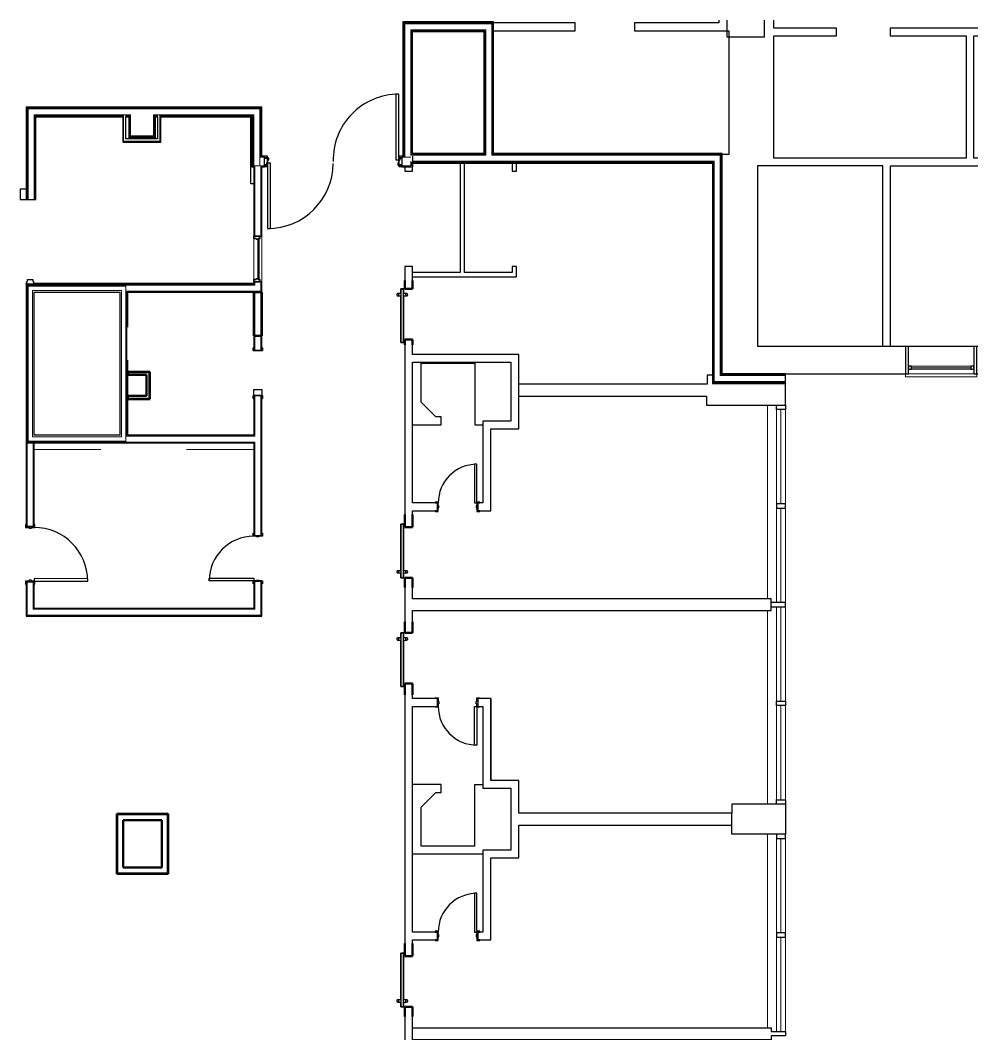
# Model space of a CAD drawing. Header units: inches. Extents: x -1132 to 7533, y -2240 to 4304.
# Drawn here: x 6890 to 7533, y -1109 to -429 of the extents above; entities that cross this region are included whole.
import ezdxf

# ---------------------------------------------------------------- set-up
doc = ezdxf.new("R2010")
doc.units = ezdxf.units.IN
doc.header["$LTSCALE"] = 96
doc.header["$MEASUREMENT"] = 0
for name, color, linetype, lineweight in [('A-DETL', 90, 'CONTINUOUS', 13), ('A-DOOR-FRAM', 31, 'CONTINUOUS', 35), ('A-WALL', 113, 'CONTINUOUS', 18), ('A-WALL-SILL', 250, 'CONTINUOUS', 13), ('I-WALL', 2, 'CONTINUOUS', 18)]:
    doc.layers.add(name, color=color, linetype=linetype, lineweight=lineweight)
for name, color, linetype in [('A-DOOR', 2, 'CONTINUOUS'), ('A-GLAZ', 2, 'CONTINUOUS'), ('A-WALL-FULL', 6, 'CONTINUOUS')]:
    doc.layers.add(name, color=color, linetype=linetype)

# ---------------------------------------------------------------- blocks, each defined once
blk = doc.blocks.new('Fixed_HM - 30_5_x36_-1665872-2ND FLR PLAN - EAST WING')
at = {"layer": 'A-GLAZ', "lineweight": 35}
for p, q in [((-15.25, 1.375), (-15.25, -2.625)), ((-13.75, 1.375), (-15.25, 1.375)), ((-13.75, 0.25), (-13.75, 1.375)), ((-13.25, 0.25), (-13.75, 0.25)), ((-13.25, 1.125), (-13.625, 1.125)), ((-13.625, 1.125), (-13.625, 0.75)), ((-13.625, 0.75), (-13.25, 0.75)), ((-13.625, 0.375), (-13.625, 0.625)), ((-13.625, 0.625), (13.75, 0.625)), ((-13.625, 0.375), (13.75, 0.375)), ((-13.25, 0.75), (-13.25, 1.125)), ((-13.25, -1.125), (-13.25, 0.25)), ((13.25, 0.75), (13.25, 1.125)), ((13.25, 1.125), (13.625, 1.125)), ((13.625, 0.75), (13.25, 0.75)), ((13.25, 0.25), (13.75, 0.25)), ((13.25, -1.125), (13.25, 0.25)), ((13.625, 1.125), (13.625, 0.75)), ((13.625, 0.375), (13.625, 0.625)), ((13.75, 0.25), (13.75, 1.375)), ((13.75, 1.375), (15.25, 1.375)), ((15.25, 1.375), (15.25, -2.625)), ((-15.25, -2.625), (-13.75, -2.625)), ((-13.75, -1.125), (-13.25, -1.125)), ((-13.75, -2.625), (-13.75, -1.125)), ((13.75, -1.125), (13.25, -1.125)), ((13.75, -2.625), (13.75, -1.125)), ((15.25, -2.625), (13.75, -2.625))]:
    blk.add_line(p, q, dxfattribs=at)
blk = doc.blocks.new('Interior_Dbl Corridor_Dbl Egress - 7_4_ x 7_ 2-3333926-2ND FLR PLAN - EAST WING')
at = {"layer": 'A-DOOR', "color": 8, "lineweight": 25}
for p, q in [((44, 44.96), (42.25, 44.96)), ((42.25, 0.97), (42.25, 44.96)), ((44, 0.97), (44, 44.96)), ((-43.38, 2.38), (-46, 2.38)), ((-46, 2.38), (-46, 1.87)), ((-46, 1.87), (-45.88, 1.87)), ((-45.88, 1.87), (-45.88, 2.25)), ((-45.88, 2.25), (-43.5, 2.25)), ((-43.5, 1.09), (-44.13, 1.09)), ((-44.13, 1.09), (-44.13, -0.84)), ((-44, -0.97), (-44, 0.97)), ((-44, 0.97), (-43.38, 0.97)), ((-43.5, 2.25), (-43.5, 1.09)), ((-43.38, 0.97), (-43.38, 2.38)), ((44, 0.97), (42.25, 0.97)), ((44.63, 0.97), (44, 0.97)), ((44, 0.97), (44, -0.97)), ((44.13, -1.09), (44.13, 0.84)), ((44.13, 0.84), (44.75, 0.84)), ((46, 2.38), (44.63, 2.38)), ((44.63, 2.38), (44.63, 0.97)), ((44.75, 0.84), (44.75, 2.25)), ((44.75, 2.25), (45.88, 2.25)), ((45.88, 2.25), (45.88, 1.87)), ((45.88, 1.87), (46, 1.87)), ((46, 1.87), (46, 2.38)), ((-46, -1.88), (-46, -2.38)), ((-45.88, -1.88), (-46, -1.88)), ((-46, -2.38), (-44.63, -2.38)), ((-45.88, -2.25), (-45.88, -1.88)), ((-44.75, -2.25), (-45.88, -2.25)), ((-44.13, -0.84), (-44.75, -0.84)), ((-44.75, -0.84), (-44.75, -2.25)), ((-44.63, -2.38), (-44.63, -0.97)), ((-44.63, -0.97), (-44, -0.97)), ((-44, -0.97), (-42.25, -0.97)), ((-44, -0.97), (-44, -45.19)), ((-42.25, -0.97), (-42.25, -45.19)), ((44, -0.97), (43.38, -0.97)), ((43.38, -0.97), (43.38, -2.38)), ((43.38, -2.38), (46, -2.38)), ((43.5, -2.25), (43.5, -1.09)), ((43.5, -1.09), (44.13, -1.09)), ((45.88, -2.25), (43.5, -2.25)), ((46, -1.88), (45.88, -1.88)), ((45.88, -1.88), (45.88, -2.25)), ((46, -2.38), (46, -1.88)), ((-44, -45.19), (-42.25, -45.19))]:
    blk.add_line(p, q, dxfattribs=at)
for centre, radius, start, end in [((44, 0.97), 43.99, 90, 179.47085), ((-44, -1.18), 44, 270, 1.542)]:
    blk.add_arc(centre, radius, start, end, dxfattribs=at)
blk = doc.blocks.new('Interior-Sgl - 2_-2_ x 8_-0_ - Flush-2578068-2ND FLR PLAN - EAST WING')
at = {"layer": 'A-DOOR', "color": 8, "lineweight": 25}
for p, q in [((22.25, 28.63), (22.25, 2.63)), ((24, 28.63), (22.25, 28.63)), ((24, 3.13), (24, 28.63)), ((-2, 3.13), (-4, 3.13)), ((-4, 3.13), (-4, 2.63)), ((-4, 2.63), (-2.5, 2.63)), ((-2.5, 2.63), (-2.5, -2.63)), ((-2, 0.88), (-2, 3.13)), ((-1.5, 0.88), (-2, 0.88)), ((-1.5, -0.62), (-1.5, 0.88)), ((22.25, 2.63), (24, 2.63)), ((24, 0.88), (23.5, 0.88)), ((23.5, 0.88), (23.5, -0.62)), ((26, 3.13), (24, 3.13)), ((24, 3.13), (24, 0.88)), ((24.5, -2.63), (24.5, 2.63)), ((24.5, 2.63), (26, 2.63)), ((26, 2.63), (26, 3.13)), ((-2.5, -2.63), (-4, -2.63)), ((-4, -2.63), (-4, -3.13)), ((-4, -3.13), (-2, -3.13)), ((-2, -3.13), (-2, -0.62)), ((-2, -0.62), (-1.5, -0.62)), ((23.5, -0.62), (24, -0.62)), ((24, -0.62), (24, -3.13)), ((24, -3.13), (26, -3.13)), ((26, -2.63), (24.5, -2.63)), ((26, -3.13), (26, -2.63))]:
    blk.add_line(p, q, dxfattribs=at)
at = {"layer": 'A-DOOR', "color": 55}
blk.add_arc((24, 2.63), 26, 90, 180, dxfattribs=at)
blk = doc.blocks.new('Interior-Sgl - 2_-2_ x 8_-0_ - Flush-2578071-2ND FLR PLAN - EAST WING')
at = {"layer": 'A-DOOR', "color": 8, "lineweight": 25}
for p, q in [((-4, 3.13), (-2, 3.13)), ((-4, 2.63), (-4, 3.13)), ((-2.5, 2.63), (-4, 2.63)), ((-2.5, -2.63), (-2.5, 2.63)), ((-2, 3.13), (-2, 0.62)), ((-2, 0.62), (-1.5, 0.62)), ((-1.5, 0.62), (-1.5, -0.88)), ((23.5, 0.62), (24, 0.62)), ((23.5, -0.88), (23.5, 0.62)), ((24, 3.13), (26, 3.13)), ((24, 0.62), (24, 3.13)), ((26, 2.63), (24.5, 2.63)), ((24.5, 2.63), (24.5, -2.63)), ((26, 3.13), (26, 2.63)), ((-4, -2.63), (-2.5, -2.63)), ((-4, -3.13), (-4, -2.63)), ((-2, -3.13), (-4, -3.13)), ((-2, -0.88), (-2, -3.13)), ((-1.5, -0.88), (-2, -0.88)), ((22.25, -2.63), (24, -2.63)), ((22.25, -28.63), (22.25, -2.63)), ((24, -0.88), (23.5, -0.88)), ((24, -3.13), (24, -0.88)), ((26, -3.13), (24, -3.13)), ((24, -3.13), (24, -28.63)), ((24.5, -2.63), (26, -2.63)), ((26, -2.63), (26, -3.13)), ((24, -28.63), (22.25, -28.63))]:
    blk.add_line(p, q, dxfattribs=at)
at = {"layer": 'A-DOOR', "color": 55}
blk.add_arc((24, -2.63), 26, 180, 270, dxfattribs=at)
blk = doc.blocks.new('Interior-Barn - Flush-3201910-2ND FLR PLAN - EAST WING')
at = {"layer": 'A-DOOR', "lineweight": 35}
for p, q in [((12.25, -3.41), (-19, -3.41)), ((-19, -3.41), (-19, -5.16)), ((-19, -5.16), (12.25, -5.16)), ((17, -3.41), (13.75, -3.41)), ((13.75, -5.16), (17, -5.16)), ((17, -5.16), (17, -3.41))]:
    blk.add_line(p, q, dxfattribs=at)
at = {"layer": 'A-DOOR'}
for p, q in [((12.25, -1.34), (12.25, -3.41)), ((13.75, -3.41), (12.25, -3.41)), ((12.25, -5.16), (12.25, -7.22)), ((12.25, -5.16), (13.75, -5.16)), ((13.75, -3.41), (13.75, -1.34)), ((13.75, -7.22), (13.75, -5.16))]:
    blk.add_line(p, q, dxfattribs=at)
at = {"layer": 'A-DOOR', "flags": 128}
for points in [[(13.75, -1.34), (13.75, -1.31), (13.75, -1.28), (13.74, -1.25), (13.74, -1.22), (13.74, -1.19), (13.73, -1.17), (13.72, -1.14), (13.71, -1.11), (13.7, -1.08), (13.69, -1.05), (13.68, -1.02), (13.67, -1), (13.65, -0.97), (13.64, -0.95), (13.62, -0.92), (13.6, -0.9), (13.58, -0.87), (13.56, -0.85), (13.54, -0.83), (13.52, -0.81), (13.5, -0.79), (13.48, -0.77), (13.45, -0.75), (13.43, -0.73), (13.41, -0.71), (13.38, -0.7), (13.35, -0.68), (13.33, -0.67), (13.3, -0.66), (13.27, -0.64), (13.24, -0.63), (13.22, -0.63), (13.19, -0.62), (13.16, -0.61), (13.13, -0.6), (13.1, -0.6), (13.07, -0.6), (13.04, -0.59), (13.01, -0.59), (12.98, -0.59), (12.95, -0.6), (12.92, -0.6), (12.89, -0.6), (12.86, -0.61), (12.83, -0.61), (12.8, -0.62), (12.77, -0.63), (12.74, -0.64), (12.72, -0.65), (12.69, -0.66), (12.66, -0.67), (12.63, -0.69), (12.61, -0.7), (12.58, -0.72), (12.56, -0.74), (12.53, -0.76), (12.51, -0.77), (12.49, -0.79), (12.47, -0.82), (12.45, -0.84), (12.43, -0.86), (12.41, -0.88), (12.39, -0.91), (12.37, -0.93), (12.36, -0.96), (12.34, -0.98), (12.33, -1.01), (12.32, -1.04), (12.3, -1.06), (12.29, -1.09), (12.28, -1.12), (12.28, -1.15), (12.27, -1.18), (12.26, -1.21), (12.26, -1.24), (12.25, -1.27), (12.25, -1.3), (12.25, -1.33), (12.25, -1.34)], [(12.25, -1.34), (12.25, -1.37), (12.25, -1.4), (12.26, -1.43), (12.26, -1.46), (12.26, -1.49), (12.27, -1.52), (12.28, -1.55), (12.29, -1.58), (12.3, -1.61), (12.31, -1.64), (12.32, -1.66), (12.33, -1.69), (12.35, -1.72), (12.36, -1.74), (12.38, -1.77), (12.4, -1.79), (12.42, -1.82), (12.44, -1.84), (12.46, -1.86), (12.48, -1.88), (12.5, -1.9), (12.52, -1.92), (12.55, -1.94), (12.57, -1.96), (12.59, -1.97), (12.62, -1.99), (12.65, -2.01), (12.67, -2.02), (12.7, -2.03), (12.73, -2.04), (12.76, -2.05), (12.78, -2.06), (12.81, -2.07), (12.84, -2.08), (12.87, -2.08), (12.9, -2.09), (12.93, -2.09), (12.96, -2.09), (12.99, -2.09), (13.02, -2.09), (13.05, -2.09), (13.08, -2.09), (13.11, -2.09), (13.14, -2.08), (13.17, -2.07), (13.2, -2.07), (13.23, -2.06), (13.26, -2.05), (13.28, -2.04), (13.31, -2.03), (13.34, -2.01), (13.37, -2), (13.39, -1.98), (13.42, -1.97), (13.44, -1.95), (13.47, -1.93), (13.49, -1.91), (13.51, -1.89), (13.53, -1.87), (13.55, -1.85), (13.57, -1.83), (13.59, -1.8), (13.61, -1.78), (13.63, -1.76), (13.64, -1.73), (13.66, -1.7), (13.67, -1.68), (13.68, -1.65), (13.7, -1.62), (13.71, -1.59), (13.72, -1.57), (13.72, -1.54), (13.73, -1.51), (13.74, -1.48), (13.74, -1.45), (13.75, -1.42), (13.75, -1.39), (13.75, -1.36), (13.75, -1.34)], [(13.75, -7.22), (13.75, -7.19), (13.75, -7.16), (13.74, -7.13), (13.74, -7.1), (13.74, -7.07), (13.73, -7.04), (13.72, -7.01), (13.71, -6.98), (13.7, -6.95), (13.69, -6.93), (13.68, -6.9), (13.67, -6.87), (13.65, -6.85), (13.64, -6.82), (13.62, -6.8), (13.6, -6.77), (13.58, -6.75), (13.56, -6.72), (13.54, -6.7), (13.52, -6.68), (13.5, -6.66), (13.48, -6.64), (13.45, -6.62), (13.43, -6.6), (13.41, -6.59), (13.38, -6.57), (13.35, -6.56), (13.33, -6.54), (13.3, -6.53), (13.27, -6.52), (13.24, -6.51), (13.22, -6.5), (13.19, -6.49), (13.16, -6.49), (13.13, -6.48), (13.1, -6.48), (13.07, -6.47), (13.04, -6.47), (13.01, -6.47), (12.98, -6.47), (12.95, -6.47), (12.92, -6.47), (12.89, -6.48), (12.86, -6.48), (12.83, -6.49), (12.8, -6.5), (12.77, -6.5), (12.74, -6.51), (12.72, -6.52), (12.69, -6.54), (12.66, -6.55), (12.63, -6.56), (12.61, -6.58), (12.58, -6.6), (12.56, -6.61), (12.53, -6.63), (12.51, -6.65), (12.49, -6.67), (12.47, -6.69), (12.45, -6.71), (12.43, -6.73), (12.41, -6.76), (12.39, -6.78), (12.37, -6.81), (12.36, -6.83), (12.34, -6.86), (12.33, -6.88), (12.32, -6.91), (12.3, -6.94), (12.29, -6.97), (12.28, -7), (12.28, -7.02), (12.27, -7.05), (12.26, -7.08), (12.26, -7.11), (12.25, -7.14), (12.25, -7.17), (12.25, -7.2), (12.25, -7.22)], [(12.25, -7.22), (12.25, -7.25), (12.25, -7.28), (12.26, -7.31), (12.26, -7.34), (12.26, -7.37), (12.27, -7.4), (12.28, -7.43), (12.29, -7.45), (12.3, -7.48), (12.31, -7.51), (12.32, -7.54), (12.33, -7.57), (12.35, -7.59), (12.36, -7.62), (12.38, -7.64), (12.4, -7.67), (12.42, -7.69), (12.44, -7.71), (12.46, -7.74), (12.48, -7.76), (12.5, -7.78), (12.52, -7.8), (12.55, -7.82), (12.57, -7.83), (12.59, -7.85), (12.62, -7.87), (12.65, -7.88), (12.67, -7.89), (12.7, -7.91), (12.73, -7.92), (12.76, -7.93), (12.78, -7.94), (12.81, -7.95), (12.84, -7.95), (12.87, -7.96), (12.9, -7.96), (12.93, -7.97), (12.96, -7.97), (12.99, -7.97), (13.02, -7.97), (13.05, -7.97), (13.08, -7.96), (13.11, -7.96), (13.14, -7.96), (13.17, -7.95), (13.2, -7.94), (13.23, -7.93), (13.26, -7.92), (13.28, -7.91), (13.31, -7.9), (13.34, -7.89), (13.37, -7.87), (13.39, -7.86), (13.42, -7.84), (13.44, -7.83), (13.47, -7.81), (13.49, -7.79), (13.51, -7.77), (13.53, -7.75), (13.55, -7.73), (13.57, -7.7), (13.59, -7.68), (13.61, -7.66), (13.63, -7.63), (13.64, -7.61), (13.66, -7.58), (13.67, -7.55), (13.68, -7.53), (13.7, -7.5), (13.71, -7.47), (13.72, -7.44), (13.72, -7.41), (13.73, -7.38), (13.74, -7.35), (13.74, -7.32), (13.75, -7.29), (13.75, -7.26), (13.75, -7.23), (13.75, -7.22)]]:
    blk.add_lwpolyline(points, dxfattribs=at)
at = {"layer": 'A-DOOR'}
for points, knots in [([(12.25, -1.34), (12.25, -1.38), (12.26, -1.46), (12.28, -1.55), (12.3, -1.62), (12.33, -1.68), (12.35, -1.72), (12.37, -1.75), (12.39, -1.78), (12.41, -1.8), (12.43, -1.84), (12.47, -1.88), (12.51, -1.91), (12.55, -1.94), (12.57, -1.96), (12.6, -1.98), (12.64, -2), (12.7, -2.03), (12.77, -2.06), (12.84, -2.08), (12.91, -2.09), (12.95, -2.09), (12.96, -2.09)], [0, 0, 0, 0, 0.0555556, 0.1111111, 0.1388889, 0.1666667, 0.1944444, 0.2083333, 0.2222222, 0.2361111, 0.25, 0.2777778, 0.3055556, 0.3194444, 0.3333333, 0.3472222, 0.3611111, 0.3888889, 0.4166667, 0.4444444, 0.4722222, 0.4857264, 0.4857264, 0.4857264, 0.4857264]), ([(13.75, -7.22), (13.75, -7.18), (13.74, -7.11), (13.72, -7.01), (13.7, -6.94), (13.67, -6.89), (13.65, -6.84), (13.63, -6.81), (13.61, -6.78), (13.59, -6.76), (13.57, -6.73), (13.53, -6.69), (13.49, -6.65), (13.45, -6.62), (13.43, -6.6), (13.4, -6.58), (13.36, -6.56), (13.3, -6.53), (13.23, -6.5), (13.16, -6.48), (13.08, -6.47), (13, -6.47), (12.92, -6.47), (12.84, -6.48), (12.77, -6.5), (12.7, -6.53), (12.64, -6.56), (12.6, -6.58), (12.57, -6.6), (12.55, -6.62), (12.51, -6.65), (12.47, -6.69), (12.43, -6.73), (12.41, -6.76), (12.39, -6.78), (12.37, -6.81), (12.35, -6.84), (12.33, -6.89), (12.3, -6.94), (12.28, -7.01), (12.26, -7.11), (12.25, -7.18), (12.25, -7.22)], [0, 0, 0, 0, 0.055556, 0.111111, 0.138889, 0.166667, 0.194444, 0.208333, 0.222222, 0.236111, 0.25, 0.277778, 0.305556, 0.319444, 0.333333, 0.347222, 0.361111, 0.388889, 0.416667, 0.444444, 0.472222, 0.5, 0.527778, 0.555556, 0.583333, 0.611111, 0.638889, 0.652778, 0.666667, 0.680556, 0.694444, 0.722222, 0.75, 0.763889, 0.777778, 0.791667, 0.805556, 0.833333, 0.861111, 0.888889, 0.944444, 1, 1, 1, 1]), ([(13.04, -2.09), (13.05, -2.09), (13.09, -2.09), (13.16, -2.08), (13.23, -2.06), (13.3, -2.03), (13.36, -2), (13.4, -1.98), (13.43, -1.96), (13.45, -1.94), (13.49, -1.91), (13.53, -1.88), (13.57, -1.84), (13.59, -1.8), (13.61, -1.78), (13.63, -1.75), (13.65, -1.72), (13.67, -1.68), (13.7, -1.62), (13.72, -1.55), (13.74, -1.46), (13.75, -1.38), (13.75, -1.34)], [0.5127415, 0.5127415, 0.5127415, 0.5127415, 0.5277778, 0.5555556, 0.5833333, 0.6111111, 0.6388889, 0.6527778, 0.6666667, 0.6805556, 0.6944444, 0.7222222, 0.75, 0.7638889, 0.7777778, 0.7916667, 0.8055556, 0.8333333, 0.8611111, 0.8888889, 0.9444444, 1, 1, 1, 1])]:
    blk.add_open_spline(points, degree=3, knots=knots, dxfattribs=at)
blk = doc.blocks.new('Interior-Barn - Flush-3201829-2ND FLR PLAN - EAST WING')
at = {"layer": 'A-DOOR'}
for p, q in [((12.25, 7.22), (12.25, 5.16)), ((13.75, 5.16), (13.75, 7.22)), ((13.75, 5.16), (12.25, 5.16)), ((12.25, 3.41), (12.25, 1.34)), ((12.25, 3.41), (13.75, 3.41)), ((13.75, 1.34), (13.75, 3.41))]:
    blk.add_line(p, q, dxfattribs=at)
at = {"layer": 'A-DOOR', "lineweight": 35}
for p, q in [((-19, 5.16), (12.25, 5.16)), ((-19, 3.41), (-19, 5.16)), ((12.25, 3.41), (-19, 3.41)), ((13.75, 5.16), (17, 5.16)), ((17, 3.41), (13.75, 3.41)), ((17, 5.16), (17, 3.41))]:
    blk.add_line(p, q, dxfattribs=at)
at = {"layer": 'A-DOOR', "flags": 128}
for points in [[(13.75, 7.22), (13.75, 7.25), (13.75, 7.28), (13.74, 7.31), (13.74, 7.34), (13.74, 7.37), (13.73, 7.4), (13.72, 7.43), (13.71, 7.45), (13.7, 7.48), (13.69, 7.51), (13.68, 7.54), (13.67, 7.57), (13.65, 7.59), (13.64, 7.62), (13.62, 7.64), (13.6, 7.67), (13.58, 7.69), (13.56, 7.71), (13.54, 7.74), (13.52, 7.76), (13.5, 7.78), (13.48, 7.8), (13.45, 7.82), (13.43, 7.83), (13.41, 7.85), (13.38, 7.87), (13.35, 7.88), (13.33, 7.89), (13.3, 7.91), (13.27, 7.92), (13.24, 7.93), (13.22, 7.94), (13.19, 7.95), (13.16, 7.95), (13.13, 7.96), (13.1, 7.96), (13.07, 7.97), (13.04, 7.97), (13.01, 7.97), (12.98, 7.97), (12.95, 7.97), (12.92, 7.96), (12.89, 7.96), (12.86, 7.96), (12.83, 7.95), (12.8, 7.94), (12.77, 7.93), (12.74, 7.92), (12.72, 7.91), (12.69, 7.9), (12.66, 7.89), (12.63, 7.87), (12.61, 7.86), (12.58, 7.84), (12.56, 7.83), (12.53, 7.81), (12.51, 7.79), (12.49, 7.77), (12.47, 7.75), (12.45, 7.73), (12.43, 7.7), (12.41, 7.68), (12.39, 7.66), (12.37, 7.63), (12.36, 7.61), (12.34, 7.58), (12.33, 7.55), (12.32, 7.53), (12.3, 7.5), (12.29, 7.47), (12.28, 7.44), (12.28, 7.41), (12.27, 7.38), (12.26, 7.35), (12.26, 7.32), (12.25, 7.29), (12.25, 7.26), (12.25, 7.23), (12.25, 7.22)], [(12.25, 7.22), (12.25, 7.19), (12.25, 7.16), (12.26, 7.13), (12.26, 7.1), (12.26, 7.07), (12.27, 7.04), (12.28, 7.01), (12.29, 6.98), (12.3, 6.95), (12.31, 6.93), (12.32, 6.9), (12.33, 6.87), (12.35, 6.85), (12.36, 6.82), (12.38, 6.8), (12.4, 6.77), (12.42, 6.75), (12.44, 6.72), (12.46, 6.7), (12.48, 6.68), (12.5, 6.66), (12.52, 6.64), (12.55, 6.62), (12.57, 6.6), (12.59, 6.59), (12.62, 6.57), (12.65, 6.56), (12.67, 6.54), (12.7, 6.53), (12.73, 6.52), (12.76, 6.51), (12.78, 6.5), (12.81, 6.49), (12.84, 6.49), (12.87, 6.48), (12.9, 6.48), (12.93, 6.47), (12.96, 6.47), (12.99, 6.47), (13.02, 6.47), (13.05, 6.47), (13.08, 6.47), (13.11, 6.48), (13.14, 6.48), (13.17, 6.49), (13.2, 6.5), (13.23, 6.5), (13.26, 6.51), (13.28, 6.52), (13.31, 6.54), (13.34, 6.55), (13.37, 6.56), (13.39, 6.58), (13.42, 6.6), (13.44, 6.61), (13.47, 6.63), (13.49, 6.65), (13.51, 6.67), (13.53, 6.69), (13.55, 6.71), (13.57, 6.73), (13.59, 6.76), (13.61, 6.78), (13.63, 6.81), (13.64, 6.83), (13.66, 6.86), (13.67, 6.88), (13.68, 6.91), (13.7, 6.94), (13.71, 6.97), (13.72, 7), (13.72, 7.02), (13.73, 7.05), (13.74, 7.08), (13.74, 7.11), (13.75, 7.14), (13.75, 7.17), (13.75, 7.2), (13.75, 7.22)], [(13.75, 1.34), (13.75, 1.37), (13.75, 1.4), (13.74, 1.43), (13.74, 1.46), (13.74, 1.49), (13.73, 1.52), (13.72, 1.55), (13.71, 1.58), (13.7, 1.61), (13.69, 1.64), (13.68, 1.66), (13.67, 1.69), (13.65, 1.72), (13.64, 1.74), (13.62, 1.77), (13.6, 1.79), (13.58, 1.82), (13.56, 1.84), (13.54, 1.86), (13.52, 1.88), (13.5, 1.9), (13.48, 1.92), (13.45, 1.94), (13.43, 1.96), (13.41, 1.97), (13.38, 1.99), (13.35, 2.01), (13.33, 2.02), (13.3, 2.03), (13.27, 2.04), (13.24, 2.05), (13.22, 2.06), (13.19, 2.07), (13.16, 2.08), (13.13, 2.08), (13.1, 2.09), (13.07, 2.09), (13.04, 2.09), (13.01, 2.09), (12.98, 2.09), (12.95, 2.09), (12.92, 2.09), (12.89, 2.09), (12.86, 2.08), (12.83, 2.07), (12.8, 2.07), (12.77, 2.06), (12.74, 2.05), (12.72, 2.04), (12.69, 2.03), (12.66, 2.01), (12.63, 2), (12.61, 1.98), (12.58, 1.97), (12.56, 1.95), (12.53, 1.93), (12.51, 1.91), (12.49, 1.89), (12.47, 1.87), (12.45, 1.85), (12.43, 1.83), (12.41, 1.8), (12.39, 1.78), (12.37, 1.76), (12.36, 1.73), (12.34, 1.7), (12.33, 1.68), (12.32, 1.65), (12.3, 1.62), (12.29, 1.59), (12.28, 1.57), (12.28, 1.54), (12.27, 1.51), (12.26, 1.48), (12.26, 1.45), (12.25, 1.42), (12.25, 1.39), (12.25, 1.36), (12.25, 1.34)], [(12.25, 1.34), (12.25, 1.31), (12.25, 1.28), (12.26, 1.25), (12.26, 1.22), (12.26, 1.19), (12.27, 1.17), (12.28, 1.14), (12.29, 1.11), (12.3, 1.08), (12.31, 1.05), (12.32, 1.02), (12.33, 1), (12.35, 0.97), (12.36, 0.95), (12.38, 0.92), (12.4, 0.9), (12.42, 0.87), (12.44, 0.85), (12.46, 0.83), (12.48, 0.81), (12.5, 0.79), (12.52, 0.77), (12.55, 0.75), (12.57, 0.73), (12.59, 0.71), (12.62, 0.7), (12.65, 0.68), (12.67, 0.67), (12.7, 0.66), (12.73, 0.64), (12.76, 0.63), (12.78, 0.63), (12.81, 0.62), (12.84, 0.61), (12.87, 0.6), (12.9, 0.6), (12.93, 0.6), (12.96, 0.59), (12.99, 0.59), (13.02, 0.59), (13.05, 0.6), (13.08, 0.6), (13.11, 0.6), (13.14, 0.61), (13.17, 0.61), (13.2, 0.62), (13.23, 0.63), (13.26, 0.64), (13.28, 0.65), (13.31, 0.66), (13.34, 0.67), (13.37, 0.69), (13.39, 0.7), (13.42, 0.72), (13.44, 0.74), (13.47, 0.76), (13.49, 0.77), (13.51, 0.79), (13.53, 0.82), (13.55, 0.84), (13.57, 0.86), (13.59, 0.88), (13.61, 0.91), (13.63, 0.93), (13.64, 0.96), (13.66, 0.98), (13.67, 1.01), (13.68, 1.04), (13.7, 1.06), (13.71, 1.09), (13.72, 1.12), (13.72, 1.15), (13.73, 1.18), (13.74, 1.21), (13.74, 1.24), (13.75, 1.27), (13.75, 1.3), (13.75, 1.33), (13.75, 1.34)]]:
    blk.add_lwpolyline(points, dxfattribs=at)
at = {"layer": 'A-DOOR'}
for points, knots in [([(12.25, 7.22), (12.25, 7.18), (12.26, 7.11), (12.28, 7.01), (12.3, 6.94), (12.33, 6.89), (12.35, 6.84), (12.37, 6.81), (12.39, 6.78), (12.41, 6.76), (12.43, 6.73), (12.47, 6.69), (12.51, 6.65), (12.55, 6.62), (12.57, 6.6), (12.6, 6.58), (12.64, 6.56), (12.7, 6.53), (12.77, 6.5), (12.84, 6.48), (12.92, 6.47), (13, 6.47), (13.08, 6.47), (13.16, 6.48), (13.23, 6.5), (13.3, 6.53), (13.36, 6.56), (13.4, 6.58), (13.43, 6.6), (13.45, 6.62), (13.49, 6.65), (13.53, 6.69), (13.57, 6.73), (13.59, 6.76), (13.61, 6.78), (13.63, 6.81), (13.65, 6.84), (13.67, 6.89), (13.7, 6.94), (13.72, 7.01), (13.74, 7.11), (13.75, 7.18), (13.75, 7.22)], [0, 0, 0, 0, 0.055556, 0.111111, 0.138889, 0.166667, 0.194444, 0.208333, 0.222222, 0.236111, 0.25, 0.277778, 0.305556, 0.319444, 0.333333, 0.347222, 0.361111, 0.388889, 0.416667, 0.444444, 0.472222, 0.5, 0.527778, 0.555556, 0.583333, 0.611111, 0.638889, 0.652778, 0.666667, 0.680556, 0.694444, 0.722222, 0.75, 0.763889, 0.777778, 0.791667, 0.805556, 0.833333, 0.861111, 0.888889, 0.944444, 1, 1, 1, 1]), ([(12.96, 2.09), (12.95, 2.09), (12.91, 2.09), (12.84, 2.08), (12.77, 2.06), (12.7, 2.03), (12.64, 2), (12.6, 1.98), (12.57, 1.96), (12.55, 1.94), (12.51, 1.91), (12.47, 1.88), (12.43, 1.84), (12.41, 1.8), (12.39, 1.78), (12.37, 1.75), (12.35, 1.72), (12.33, 1.67), (12.3, 1.62), (12.28, 1.55), (12.26, 1.46), (12.25, 1.38), (12.25, 1.34)], [0.5142736, 0.5142736, 0.5142736, 0.5142736, 0.5277778, 0.5555556, 0.5833333, 0.6111111, 0.6388889, 0.6527778, 0.6666667, 0.6805556, 0.6944444, 0.7222222, 0.75, 0.7638889, 0.7777778, 0.7916667, 0.8055556, 0.8333333, 0.8611111, 0.8888889, 0.9444444, 1, 1, 1, 1]), ([(13.75, 1.34), (13.75, 1.38), (13.74, 1.46), (13.72, 1.55), (13.7, 1.62), (13.67, 1.67), (13.65, 1.72), (13.63, 1.75), (13.61, 1.78), (13.59, 1.8), (13.57, 1.84), (13.53, 1.88), (13.49, 1.91), (13.45, 1.94), (13.43, 1.96), (13.4, 1.98), (13.36, 2), (13.3, 2.03), (13.23, 2.06), (13.16, 2.08), (13.09, 2.09), (13.05, 2.09), (13.04, 2.09)], [0, 0, 0, 0, 0.0555556, 0.1111111, 0.1388889, 0.1666667, 0.1944444, 0.2083333, 0.2222222, 0.2361111, 0.25, 0.2777778, 0.3055556, 0.3194444, 0.3333333, 0.3472222, 0.3611111, 0.3888889, 0.4166667, 0.4444444, 0.4722222, 0.4872585, 0.4872585, 0.4872585, 0.4872585])]:
    blk.add_open_spline(points, degree=3, knots=knots, dxfattribs=at)
blk = doc.blocks.new('Interior-Sgl - 2_-6_ x 8_-0_ - Flush-3244960-2ND FLR PLAN - EAST WING')
at = {"layer": 'A-DOOR', "color": 8, "lineweight": 25}
for p, q in [((-8, 3.13), (-6, 3.13)), ((-8, 2.63), (-8, 3.13)), ((-6.5, 2.63), (-8, 2.63)), ((-6.5, -2.63), (-6.5, 2.63)), ((-6, 3.13), (-6, 0.62)), ((-6, 0.62), (-5.5, 0.62)), ((-5.5, 0.62), (-5.5, -0.88)), ((23.5, 0.62), (24, 0.62)), ((23.5, -0.88), (23.5, 0.62)), ((24, 3.13), (26, 3.13)), ((24, 0.62), (24, 3.13)), ((26, 2.63), (24.5, 2.63)), ((24.5, 2.63), (24.5, -2.63)), ((26, 3.13), (26, 2.63)), ((-8, -2.63), (-6.5, -2.63)), ((-8, -3.13), (-8, -2.63)), ((-6, -3.13), (-8, -3.13)), ((-6, -0.88), (-6, -3.13)), ((-5.5, -0.88), (-6, -0.88)), ((22.25, -2.63), (24, -2.63)), ((22.25, -32.63), (22.25, -2.63)), ((24, -0.88), (23.5, -0.88)), ((24, -3.13), (24, -0.88)), ((26, -3.13), (24, -3.13)), ((24, -3.13), (24, -32.63)), ((24.5, -2.63), (26, -2.63)), ((26, -2.63), (26, -3.13)), ((24, -32.63), (22.25, -32.63))]:
    blk.add_line(p, q, dxfattribs=at)
at = {"layer": 'A-DOOR', "color": 55}
blk.add_arc((24, -2.63), 30, 180, 270, dxfattribs=at)
blk = doc.blocks.new('Cased_Opening - 2_-6_x7_-0_ with Frame-1477238-2ND FLR PLAN - EAST WING')
at = {"layer": 'A-DOOR-FRAM'}
for p, q in [((-26, 3.125), (-24, 3.125)), ((-26, 2.625), (-26, 3.125)), ((-25.9375, 2.625), (-26, 2.625)), ((-25.9375, 3.0625), (-25.9375, 2.625)), ((-24.0625, 3.0625), (-25.9375, 3.0625)), ((-24.0625, -3.0625), (-24.0625, 3.0625)), ((-24, 3.125), (-24, -3.125)), ((6, 3.125), (8, 3.125)), ((6, -3.125), (6, 3.125)), ((6.0625, 3.0625), (6.0625, -3.0625)), ((7.9375, 3.0625), (6.0625, 3.0625)), ((7.9375, 2.625), (7.9375, 3.0625)), ((8, 2.625), (7.9375, 2.625)), ((8, 3.125), (8, 2.625)), ((-26, -2.625), (-25.9375, -2.625)), ((-26, -3.125), (-26, -2.625)), ((-24, -3.125), (-26, -3.125)), ((-25.9375, -2.625), (-25.9375, -3.0625)), ((-25.9375, -3.0625), (-24.0625, -3.0625)), ((8, -3.125), (6, -3.125)), ((6.0625, -3.0625), (7.9375, -3.0625)), ((7.9375, -2.625), (8, -2.625)), ((7.9375, -3.0625), (7.9375, -2.625)), ((8, -2.625), (8, -3.125))]:
    blk.add_line(p, q, dxfattribs=at)
blk = doc.blocks.new('Interior-Sgl - 3_-0_ x 7_-0_ - Flush-2577933-2ND FLR PLAN - EAST WING')
at = {"layer": 'A-DETL'}
blk.add_line((22.25, 38.625), (22.25, 2.625), dxfattribs=at)
at = {"layer": 'A-DOOR', "color": 8, "lineweight": 25}
for p, q in [((24, 38.625), (22.25, 38.625)), ((24, 3.125), (24, 38.625)), ((-12, 3.125), (-14, 3.125)), ((-14, 3.125), (-14, 2.625)), ((-14, 2.625), (-12.5, 2.625)), ((-12.5, 2.625), (-12.5, -2.625)), ((-12, 0.875), (-12, 3.125)), ((-11.5, 0.875), (-12, 0.875)), ((-11.5, -0.625), (-11.5, 0.875)), ((22.25, 2.625), (24, 2.625)), ((24, 0.875), (23.5, 0.875)), ((23.5, 0.875), (23.5, -0.625)), ((26, 3.125), (24, 3.125)), ((24, 3.125), (24, 0.875)), ((24.5, -2.625), (24.5, 2.625)), ((24.5, 2.625), (26, 2.625)), ((26, 2.625), (26, 3.125)), ((-12.5, -2.625), (-14, -2.625)), ((-14, -2.625), (-14, -3.125)), ((-14, -3.125), (-12, -3.125)), ((-12, -3.125), (-12, -0.625)), ((-12, -0.625), (-11.5, -0.625)), ((23.5, -0.625), (24, -0.625)), ((24, -0.625), (24, -3.125)), ((24, -3.125), (26, -3.125)), ((26, -2.625), (24.5, -2.625)), ((26, -3.125), (26, -2.625))]:
    blk.add_line(p, q, dxfattribs=at)
at = {"layer": 'A-DOOR', "color": 55}
blk.add_arc((24, 2.625), 36, 90, 180, dxfattribs=at)

msp = doc.modelspace()

# ---------------------------------------------------------------- linework, layer by layer
at = {"layer": 'A-GLAZ', "color": 9, "lineweight": 13}
for p, q in [((7486.09, -666.48), (7530.09, -666.48)), ((7488.09, -661.48), (7528.09, -661.48)), ((7488.09, -662.48), (7528.09, -662.48)), ((7488.09, -663.48), (7528.09, -663.48)), ((7397.6, -690.49), (7397.6, -753.74)), ((7400.6, -690.49), (7400.6, -753.74)), ((7403.6, -690.49), (7403.6, -753.74)), ((7397.6, -756.74), (7397.6, -819.99)), ((7400.6, -756.74), (7400.6, -819.99)), ((7403.6, -756.74), (7403.6, -819.99)), ((7397.6, -886.24), (7397.6, -822.99)), ((7400.6, -886.24), (7400.6, -822.99)), ((7403.6, -886.24), (7403.6, -822.99)), ((7397.6, -952.49), (7397.6, -889.24)), ((7400.6, -952.49), (7400.6, -889.24)), ((7403.6, -952.49), (7403.6, -889.24)), ((7397.6, -978.49), (7397.6, -1041.74)), ((7400.6, -978.49), (7400.6, -1041.74)), ((7403.6, -978.49), (7403.6, -1041.74)), ((7397.6, -1044.74), (7397.6, -1107.99)), ((7400.6, -1044.74), (7400.6, -1107.99)), ((7403.6, -1044.74), (7403.6, -1107.99))]:
    msp.add_line(p, q, dxfattribs=at)
at = {"layer": 'A-GLAZ', "color": 9, "lineweight": 13, "flags": 128}
msp.add_lwpolyline([(7484.09, -666.48), (7484.09, -668.48), (7532.09, -668.48), (7532.09, -666.48)], dxfattribs=at)
at = {"layer": 'A-WALL', "color": 55}
for p, q in [((7147.47, -521.05), (7147.47, -430.98)), ((7207.1, -430.98), (7147.47, -430.98)), ((7148.1, -521.05), (7148.1, -431.6)), ((7206.47, -431.6), (7148.1, -431.6)), ((7206.47, -519.87), (7206.47, -431.6)), ((7207.1, -519.24), (7207.1, -430.98)), ((7152.1, -519.87), (7152.1, -435.6)), ((7202.47, -435.6), (7152.1, -435.6)), ((7152.72, -519.24), (7152.72, -436.23)), ((7201.85, -436.23), (7152.72, -436.23)), ((7201.85, -519.24), (7201.85, -436.23)), ((7202.47, -519.87), (7202.47, -435.6)), ((6894.72, -488.13), (6894.72, -549.51)), ((6894.72, -488.13), (7051.47, -488.13)), ((6895.34, -488.76), (6895.34, -549.51)), ((6895.34, -488.76), (7050.85, -488.76)), ((7050.85, -527.05), (7050.85, -488.76)), ((7051.47, -521.05), (7051.47, -488.13)), ((6899.34, -492.76), (6899.34, -549.51)), ((6899.34, -492.76), (6964.1, -492.76)), ((6899.97, -493.38), (6899.97, -549.51)), ((6899.97, -493.38), (6959.47, -493.38)), ((6959.47, -492.76), (6959.47, -510.38)), ((6960.97, -494.01), (6960.97, -492.76)), ((6960.97, -493.38), (6963.47, -493.38)), ((6963.47, -493.38), (6963.47, -494.01)), ((6963.47, -494.01), (6963.47, -507.51)), ((6964.1, -492.76), (6964.1, -494.01)), ((6964.1, -494.01), (6964.1, -506.88)), ((6979.6, -492.76), (7046.85, -492.76)), ((6979.6, -494.01), (6979.6, -492.76)), ((6979.6, -506.88), (6979.6, -494.01)), ((6980.22, -493.38), (6982.22, -493.38)), ((6980.22, -494.01), (6980.22, -493.38)), ((6980.22, -507.51), (6980.22, -494.01)), ((6982.22, -494.01), (6982.22, -492.76)), ((6983.72, -510.38), (6983.72, -492.76)), ((6983.72, -493.38), (7046.22, -493.38)), ((7046.22, -527.05), (7046.22, -493.38)), ((7046.85, -527.05), (7046.85, -492.76)), ((6963.47, -507.51), (6980.22, -507.51)), ((6964.1, -506.88), (6979.6, -506.88)), ((6959.47, -510.38), (6983.72, -510.38)), ((7054.1, -521.05), (7050.85, -521.05)), ((7152.1, -521.05), (7146.1, -521.05)), ((7146.85, -520.43), (7146.85, -521.05)), ((7202.47, -519.87), (7152.1, -519.87)), ((7201.85, -519.24), (7152.72, -519.24)), ((7359.85, -519.87), (7206.47, -519.87)), ((7360.47, -519.24), (7207.1, -519.24)), ((7359.85, -667.73), (7359.85, -519.87)), ((7360.47, -667.1), (7360.47, -519.24)), ((7045.6, -527.05), (7050.85, -527.05)), ((7047.47, -574.26), (7047.47, -527.05)), ((7051.47, -574.26), (7051.47, -527.05)), ((7054.1, -527.05), (7051.47, -527.05)), ((7152.1, -527.05), (7146.1, -527.05)), ((7152.1, -523.87), (7152.1, -527.05)), ((7152.72, -524.49), (7152.72, -527.05)), ((7355.85, -523.87), (7153.35, -523.87)), ((7355.22, -524.49), (7153.35, -524.49)), ((7355.22, -672.35), (7355.22, -524.49)), ((7355.85, -671.73), (7355.85, -523.87)), ((7047.47, -607.13), (7047.47, -604.76)), ((7051.47, -604.76), (7051.47, -611.13)), ((6894.72, -607.03), (6961.57, -607.03)), ((6894.72, -607.03), (6894.72, -712.38)), ((6895.34, -607.66), (6960.95, -607.66)), ((6895.34, -607.66), (6895.34, -711.76)), ((6898.34, -610.66), (6957.95, -610.66)), ((6898.34, -610.66), (6898.34, -708.76)), ((6957.95, -708.76), (6957.95, -610.66)), ((6960.95, -607.13), (7047.47, -607.13)), ((6960.95, -712.38), (6960.95, -607.13)), ((6960.95, -611.13), (7051.47, -611.13)), ((6961.57, -607.13), (6961.57, -607.03)), ((6961.57, -708.38), (6961.57, -611.13)), ((7403.59, -672.35), (7355.22, -672.35)), ((7403.59, -671.73), (7355.85, -671.73)), ((7403.59, -667.73), (7359.85, -667.73)), ((7403.59, -667.1), (7360.47, -667.1)), ((7047.47, -681.07), (7047.47, -708.38)), ((7051.47, -681.07), (7051.47, -775.04)), ((6961.57, -712.38), (6894.72, -712.38)), ((6894.72, -713.01), (6894.72, -769.13)), ((6960.95, -711.76), (6895.34, -711.76)), ((6957.95, -708.76), (6898.34, -708.76)), ((6898.72, -713.01), (6898.72, -769.13)), ((7047.47, -708.38), (6960.95, -708.38)), ((7047.47, -712.38), (6960.95, -712.38)), ((7047.47, -712.38), (7047.47, -775.04)), ((6894.72, -806.13), (6894.72, -828.63)), ((6898.72, -806.13), (6898.72, -824.63)), ((7047.47, -806.04), (7047.47, -824.63)), ((7051.47, -806.04), (7051.47, -828.63)), ((7051.47, -828.63), (6894.72, -828.63)), ((7047.47, -824.63), (6898.72, -824.63))]:
    msp.add_line(p, q, dxfattribs=at)
at = {"layer": 'A-WALL', "color": 8, "lineweight": 25}
for p, q in [((6962.85, -494.01), (6962.85, -508.13)), ((6980.85, -508.13), (6980.85, -494.01)), ((6962.85, -508.13), (6980.85, -508.13)), ((7148.09, -594.49), (7148.09, -603.99)), ((7153.34, -594.49), (7148.09, -594.49)), ((7153.34, -603.99), (7153.34, -594.49)), ((7148.09, -646.99), (7148.09, -760.99)), ((7153.34, -653.49), (7153.34, -646.99)), ((7224.59, -653.49), (7153.34, -653.49)), ((7153.34, -753.24), (7153.34, -658.74)), ((7153.34, -658.74), (7219.34, -658.74)), ((7219.34, -658.74), (7219.34, -698.24)), ((7224.59, -703.49), (7224.59, -653.49)), ((7219.34, -698.24), (7200.59, -698.24)), ((7200.59, -698.24), (7200.59, -753.24)), ((7205.84, -703.49), (7224.59, -703.49)), ((7205.84, -758.49), (7205.84, -703.49)), ((7170.09, -753.24), (7153.34, -753.24)), ((7170.09, -758.49), (7170.09, -753.24)), ((7200.59, -753.24), (7197.09, -753.24)), ((7197.09, -753.24), (7197.09, -758.49)), ((7153.34, -760.99), (7153.34, -758.49)), ((7153.34, -758.49), (7170.09, -758.49)), ((7197.09, -758.49), (7205.84, -758.49)), ((7148.09, -809.99), (7148.09, -832.99)), ((7153.34, -817.49), (7153.34, -809.99)), ((7394.1, -817.49), (7153.34, -817.49)), ((7394.1, -825.49), (7394.1, -817.49)), ((7153.34, -832.99), (7153.34, -825.49)), ((7153.34, -825.49), (7394.1, -825.49)), ((7148.09, -881.99), (7148.09, -1048.99)), ((7153.34, -884.49), (7153.34, -881.99)), ((7170.09, -884.49), (7153.34, -884.49)), ((7153.34, -1041.24), (7153.34, -889.74)), ((7153.34, -889.74), (7170.09, -889.74)), ((7170.09, -889.74), (7170.09, -884.49)), ((7205.84, -884.49), (7197.09, -884.49)), ((7197.09, -884.49), (7197.09, -889.74)), ((7197.09, -889.74), (7200.59, -889.74)), ((7200.59, -889.74), (7200.59, -944.74)), ((7205.84, -939.49), (7205.84, -884.49)), ((7200.59, -944.74), (7219.34, -944.74)), ((7224.59, -939.49), (7205.84, -939.49)), ((7219.34, -944.74), (7219.34, -986.24)), ((7224.59, -961.49), (7224.59, -939.49)), ((7367.6, -961.49), (7224.59, -961.49)), ((7367.6, -969.49), (7367.6, -961.49)), ((7224.59, -991.49), (7224.59, -969.49)), ((7224.59, -969.49), (7367.6, -969.49)), ((7219.34, -986.24), (7200.59, -986.24)), ((7200.59, -986.24), (7200.59, -1041.24)), ((7205.84, -991.49), (7224.59, -991.49)), ((7205.84, -1046.49), (7205.84, -991.49)), ((7170.09, -1041.24), (7153.34, -1041.24)), ((7153.34, -1048.99), (7153.34, -1046.49)), ((7153.34, -1046.49), (7170.09, -1046.49)), ((7170.09, -1046.49), (7170.09, -1041.24)), ((7200.59, -1041.24), (7197.09, -1041.24)), ((7197.09, -1041.24), (7197.09, -1046.49)), ((7197.09, -1046.49), (7205.84, -1046.49)), ((7148.09, -1097.99), (7148.09, -1119.99)), ((7153.34, -1119.99), (7153.34, -1097.99))]:
    msp.add_line(p, q, dxfattribs=at)
at = {"layer": 'A-WALL', "lineweight": 50}
for p, q in [((7148.09, -603.99), (7148.09, -609.49)), ((7153.34, -609.49), (7153.34, -603.99)), ((7148.09, -609.49), (7153.34, -609.49)), ((7148.09, -643.49), (7148.09, -646.99)), ((7153.34, -643.49), (7148.09, -643.49)), ((7153.34, -646.99), (7153.34, -643.49)), ((7148.09, -760.99), (7148.09, -769.49)), ((7153.34, -769.49), (7153.34, -760.99)), ((7148.09, -769.49), (7153.34, -769.49)), ((7148.09, -803.49), (7148.09, -809.99)), ((7153.34, -803.49), (7148.09, -803.49)), ((7153.34, -809.99), (7153.34, -803.49)), ((7148.09, -832.99), (7148.09, -840.49)), ((7153.34, -840.49), (7153.34, -832.99)), ((7148.09, -840.49), (7153.34, -840.49)), ((7148.09, -874.49), (7148.09, -881.99)), ((7153.34, -874.49), (7148.09, -874.49)), ((7153.34, -881.99), (7153.34, -874.49)), ((7148.09, -1048.99), (7148.09, -1057.49)), ((7153.34, -1057.49), (7153.34, -1048.99)), ((7148.09, -1057.49), (7153.34, -1057.49)), ((7148.09, -1091.49), (7148.09, -1097.99)), ((7153.34, -1091.49), (7148.09, -1091.49)), ((7153.34, -1097.99), (7153.34, -1091.49))]:
    msp.add_line(p, q, dxfattribs=at)
at = {"layer": 'A-WALL'}
for p, q in [((7047.47, -650.51), (7047.47, -611.76)), ((7051.47, -650.51), (7051.47, -611.76)), ((6976.33, -665.8), (6962.2, -665.8)), ((6976.33, -682.86), (6976.33, -665.8)), ((6962.2, -682.86), (6976.33, -682.86)), ((6988.72, -962.55), (6955.47, -962.55)), ((6955.47, -1001.55), (6955.47, -962.55)), ((6988.72, -1001.55), (6988.72, -962.55)), ((6988.72, -1001.55), (6955.47, -1001.55))]:
    msp.add_line(p, q, dxfattribs=at)
at = {"layer": 'A-WALL-FULL', "color": 9}
for p, q in [((7056.1, -522.96), (7056.1, -521.8)), ((7144.1, -525.15), (7144.1, -526.3)), ((7046.85, -606.01), (6898.97, -606.01)), ((7484.09, -647.98), (7484.09, -666.48)), ((7532.09, -666.48), (7532.09, -647.98)), ((6974.83, -681.3), (6962.2, -681.3)), ((7205.84, -758.49), (7205.84, -703.49)), ((7048.6, -805.51), (7046.85, -805.51)), ((7052.1, -805.51), (7050.1, -805.51)), ((7170.59, -889.74), (7170.64, -889.74)), ((7170.64, -889.74), (7170.64, -887.99)), ((7205.84, -884.49), (7205.84, -939.49)), ((7397.6, -955.49), (7397.6, -952.24)), ((7397.6, -975.49), (7397.6, -978.74)), ((7205.84, -1046.49), (7205.84, -991.49)), ((7153.35, -1049.99), (7153.35, -1046.49))]:
    msp.add_line(p, q, dxfattribs=at)
at = {"layer": 'A-WALL-FULL', "color": 9, "flags": 128}
for points in [[(7207.72, -436.23), (7262.38, -436.23), (7262.38, -430.98), (7207.72, -430.98)], [(7358.91, -429.24), (7358.91, -430.98), (7302.38, -430.98), (7302.38, -436.23), (7365.62, -436.23), (7365.62, -519.24), (7361.1, -519.24)], [(7364.32, -429.24), (7364.32, -440.35), (7389.52, -440.35), (7389.52, -429.24)], [(7524.87, -439.73), (7524.87, -521.74), (7395.91, -521.74), (7395.91, -439.73), (7437.91, -439.73), (7437.91, -434.48), (7395.91, -434.48), (7395.91, -429.24)], [(7532.64, -434.48), (7473.91, -434.48), (7473.91, -439.73), (7524.87, -439.73)], [(7532.64, -521.74), (7530.12, -521.74), (7530.12, -439.73), (7532.64, -439.73)], [(7046.85, -539.01), (7044.85, -539.01), (7044.85, -494.26), (6984.35, -494.26)], [(7056.1, -521.68), (7056.1, -520.49), (7054.1, -520.49)], [(7146.1, -520.49), (7144.1, -520.49), (7144.1, -523.09)], [(7054.1, -527.49), (7056.1, -527.49), (7056.1, -525.02)], [(7144.1, -526.43), (7144.1, -527.49), (7146.1, -527.49)], [(7148.1, -527.68), (7148.1, -530.49), (7153.35, -530.49), (7153.35, -527.68)], [(7185.22, -525.12), (7185.22, -598.49), (7153.35, -598.49), (7153.35, -594.49)], [(7153.35, -603.49), (7153.35, -601.49), (7223.1, -601.49), (7223.1, -594.49), (7220.1, -594.49), (7220.1, -598.49), (7188.22, -598.49), (7188.22, -525.12)], [(7220.1, -525.12), (7220.1, -530.49), (7223.1, -530.49), (7223.1, -525.12)], [(7468.88, -648.21), (7468.88, -526.99), (7384.87, -526.99), (7384.87, -647.98), (7532.64, -647.98)], [(7474.13, -648.21), (7474.13, -526.99), (7532.64, -526.99)], [(6894.09, -542.51), (6890.1, -542.51), (6890.1, -549.51), (6894.09, -549.51)], [(6894.09, -606.41), (6894.09, -606.01), (6894.47, -606.01), (6894.47, -604.51), (6894.97, -604.51), (6894.97, -603.26), (6898.47, -603.26), (6898.47, -604.51), (6898.97, -604.51), (6898.97, -606.01)], [(7403.59, -666.48), (7486.09, -666.48), (7486.09, -647.98)], [(7530.09, -647.98), (7530.09, -666.48), (7532.64, -666.48)], [(7153.35, -753.24), (7153.35, -700.74), (7172.59, -700.74), (7172.59, -695.49), (7168.99, -695.49), (7159.09, -685.59), (7159.09, -659.49), (7195.09, -659.49), (7195.09, -700.74), (7200.59, -700.74)], [(7354.6, -667.49), (7351.1, -667.49), (7351.1, -673.49), (7224.59, -673.49)], [(7224.59, -681.49), (7350.6, -681.49), (7350.6, -687.49), (7403.59, -687.49), (7403.59, -672.98)], [(7046.85, -681.01), (7046.85, -677.01), (7052.1, -677.01), (7052.1, -681.01)], [(7391.6, -687.49), (7403.6, -687.49), (7403.6, -690.49), (7397.6, -690.49), (7397.6, -687.49)], [(7170.64, -754.99), (7170.64, -753.24), (7170.59, -753.24)], [(7170.59, -758.49), (7170.64, -758.49), (7170.64, -756.49)], [(6896.09, -769.79), (6894.09, -769.79), (6894.09, -769.63)], [(6899.34, -769.63), (6899.34, -769.79), (6897.59, -769.79)], [(7394.1, -822.99), (7403.6, -822.99), (7403.6, -819.99), (7394.1, -819.99)], [(7195.09, -983.49), (7159.09, -983.49), (7159.09, -957.39), (7168.99, -947.49), (7172.59, -947.49), (7172.59, -942.24), (7153.35, -942.24), (7153.35, -889.74)], [(7170.64, -886.49), (7170.64, -884.49), (7170.59, -884.49)], [(7195.09, -983.49), (7195.09, -942.24), (7200.59, -942.24)], [(7397.6, -952.49), (7403.6, -952.49), (7403.6, -955.49), (7403.6, -975.49), (7367.6, -975.49), (7367.6, -969.49)], [(7403.6, -955.49), (7367.6, -955.49), (7367.6, -961.49)], [(7397.6, -978.49), (7403.6, -978.49), (7403.6, -975.49)], [(7153.35, -1041.24), (7153.35, -988.74), (7200.59, -988.74)], [(7170.64, -1042.99), (7170.64, -1041.24), (7170.59, -1041.24)], [(7170.59, -1046.49), (7170.64, -1046.49), (7170.64, -1044.49)], [(7153.34, -1105.49), (7394.1, -1105.49), (7394.1, -1107.99), (7403.6, -1107.99), (7403.6, -1110.99), (7394.1, -1110.99), (7394.1, -1113.49), (7153.34, -1113.49)]]:
    msp.add_lwpolyline(points, dxfattribs=at)
for points in [[(7486.09, -663.48), (7488.09, -663.48), (7488.09, -661.48), (7486.09, -661.48)], [(7528.09, -663.48), (7530.09, -663.48), (7530.09, -661.48), (7528.09, -661.48)], [(7397.6, -753.74), (7397.6, -756.74), (7403.6, -756.74), (7403.6, -753.74)], [(7403.6, -886.24), (7403.6, -889.24), (7397.6, -889.24), (7397.6, -886.24)], [(7397.6, -1041.74), (7397.6, -1044.74), (7403.6, -1044.74), (7403.6, -1041.74)]]:
    msp.add_lwpolyline(points, close=True, dxfattribs=at)
at = {"layer": 'A-WALL-SILL', "color": 9}
for p, q in [((7486.09, -647.98), (7530.09, -647.98)), ((7391.6, -687.49), (7391.6, -817.49)), ((7391.6, -825.49), (7391.6, -955.49)), ((7391.6, -975.49), (7391.6, -1105.49))]:
    msp.add_line(p, q, dxfattribs=at)
at = {"layer": 'I-WALL', "color": 8, "lineweight": 25}
for p, q in [((7146.85, -430.35), (7146.85, -520.43)), ((7207.72, -430.35), (7146.85, -430.35)), ((7207.72, -518.62), (7207.72, -430.35)), ((7153.35, -518.62), (7153.35, -436.85)), ((7153.35, -436.85), (7201.22, -436.85)), ((7201.22, -436.85), (7201.22, -518.62)), ((6894.09, -487.51), (6894.09, -549.51)), ((7052.1, -487.51), (6894.09, -487.51)), ((7052.1, -520.43), (7052.1, -487.51)), ((6900.59, -549.51), (6900.59, -494.01)), ((6900.59, -494.01), (6958.85, -494.01)), ((6958.85, -494.01), (6958.85, -511.01)), ((6960.97, -494.01), (6962.85, -494.01)), ((6960.97, -508.88), (6960.97, -494.01)), ((6980.85, -494.01), (6982.22, -494.01)), ((6982.22, -494.01), (6982.22, -508.88)), ((6984.35, -494.01), (7045.6, -494.01)), ((6984.35, -511.01), (6984.35, -494.01)), ((7045.6, -494.01), (7045.6, -527.68)), ((6982.22, -508.88), (6960.97, -508.88)), ((6958.85, -511.01), (6984.35, -511.01)), ((7054.1, -520.43), (7052.1, -520.43)), ((7054.1, -527.68), (7054.1, -520.43)), ((7146.85, -520.43), (7146.1, -520.43)), ((7146.1, -520.43), (7146.1, -527.68)), ((7201.22, -518.62), (7153.35, -518.62)), ((7153.35, -520.43), (7153.35, -527.68)), ((7361.1, -518.62), (7207.72, -518.62)), ((7361.1, -666.48), (7361.1, -518.62)), ((7045.6, -527.68), (7046.85, -527.68)), ((7046.85, -527.68), (7046.85, -574.26)), ((7052.1, -574.26), (7052.1, -527.68)), ((7052.1, -527.68), (7054.1, -527.68)), ((7146.1, -527.68), (7153.35, -527.68)), ((7153.35, -525.12), (7354.6, -525.12)), ((7354.6, -525.12), (7354.6, -672.98)), ((6894.09, -549.51), (6900.59, -549.51)), ((7046.85, -574.26), (7052.1, -574.26)), ((7046.85, -604.76), (7046.85, -606.51)), ((7052.1, -604.76), (7046.85, -604.76)), ((7052.1, -611.76), (7052.1, -604.76)), ((6962.2, -606.41), (6894.09, -606.41)), ((6894.09, -606.41), (6894.09, -769.13)), ((6899.34, -611.66), (6956.95, -611.66)), ((6899.34, -707.76), (6899.34, -611.66)), ((6956.95, -611.66), (6956.95, -707.76)), ((6962.2, -606.51), (6962.2, -606.41)), ((7046.85, -606.51), (6962.2, -606.51)), ((6962.2, -611.76), (7046.85, -611.76)), ((6962.2, -635.13), (6962.2, -611.76)), ((7046.85, -641.01), (7046.85, -650.51)), ((7052.1, -650.51), (7052.1, -641.01)), ((6962.2, -707.76), (6962.2, -657.33)), ((7403.59, -666.48), (7361.1, -666.48)), ((7403.59, -672.98), (7403.59, -666.48)), ((7354.6, -672.98), (7403.59, -672.98)), ((7052.1, -681.07), (7046.85, -681.07)), ((7046.85, -681.07), (7046.85, -707.76)), ((7052.1, -775.04), (7052.1, -681.07)), ((6899.34, -713.01), (6894.09, -713.01)), ((6956.95, -707.76), (6899.34, -707.76)), ((7046.85, -707.76), (6962.2, -707.76)), ((6899.34, -769.13), (6899.34, -717.26)), ((7046.85, -717.26), (7046.85, -775.04)), ((6894.09, -769.13), (6899.34, -769.13)), ((7046.85, -775.04), (7052.1, -775.04)), ((6899.34, -806.13), (6894.09, -806.13)), ((6894.09, -806.13), (6894.09, -829.25)), ((6899.34, -824), (6899.34, -806.13)), ((7052.1, -806.04), (7046.85, -806.04)), ((7046.85, -806.04), (7046.85, -824)), ((7052.1, -829.25), (7052.1, -806.04)), ((6894.09, -829.25), (7052.1, -829.25)), ((7046.85, -824), (6899.34, -824))]:
    msp.add_line(p, q, dxfattribs=at)
at = {"layer": 'I-WALL', "color": 55}
for p, q in [((7046.85, -604.76), (7046.85, -574.26)), ((7052.1, -574.26), (7052.1, -604.76))]:
    msp.add_line(p, q, dxfattribs=at)
at = {"layer": 'I-WALL', "lineweight": 50}
for p, q in [((7046.85, -611.76), (7046.85, -641.01)), ((7052.1, -611.76), (7046.85, -611.76)), ((7052.1, -641.01), (7052.1, -611.76)), ((7046.85, -641.01), (7052.1, -641.01)), ((6976.95, -665.18), (6962.2, -665.18)), ((6962.2, -665.18), (6962.2, -667.3)), ((6976.95, -683.48), (6976.95, -665.18)), ((6962.2, -667.3), (6974.83, -667.3)), ((6974.83, -667.3), (6974.83, -681.36)), ((6974.83, -681.36), (6962.2, -681.36)), ((6962.2, -681.36), (6962.2, -683.48)), ((6962.2, -683.48), (6976.95, -683.48)), ((6989.34, -961.92), (6954.84, -961.92)), ((6954.84, -961.92), (6954.84, -1002.17)), ((6989.34, -1002.17), (6989.34, -961.92)), ((6959.09, -966.17), (6985.09, -966.17)), ((6959.09, -997.92), (6959.09, -966.17)), ((6985.09, -966.17), (6985.09, -997.92)), ((6985.09, -997.92), (6959.09, -997.92)), ((6954.84, -1002.17), (6989.34, -1002.17))]:
    msp.add_line(p, q, dxfattribs=at)
at = {"layer": 'I-WALL'}
for p, q in [((6899.34, -713.01), (7046.85, -713.01)), ((6899.34, -713.01), (6899.34, -717.26)), ((7046.85, -717.26), (7046.85, -713.01)), ((6944.07, -717.26), (6899.34, -717.26)), ((7046.85, -717.26), (7001.57, -717.26))]:
    msp.add_line(p, q, dxfattribs=at)

# ---------------------------------------------------------------- block references
at = {"layer": 'A-DOOR', "color": 55}
for name, p, rotation in [('Interior_Dbl Corridor_Dbl Egress - 7_4_ x 7_ 2-3333926-2ND FLR PLAN - EAST WING', (7100.1, -524.05), 180), ('Interior-Sgl - 2_-6_ x 8_-0_ - Flush-3244960-2ND FLR PLAN - EAST WING', (7049.47, -781.54), 270)]:
    msp.add_blockref(name, p, dxfattribs=dict(at, rotation=rotation))
at = {"layer": 'A-DOOR'}
for name, p, rotation in [('Interior-Barn - Flush-3201829-2ND FLR PLAN - EAST WING', (7150.72, -626.49), 89.9999999999999), ('Cased_Opening - 2_-6_x7_-0_ with Frame-1477238-2ND FLR PLAN - EAST WING', (7049.47, -657.01), 90), ('Interior-Sgl - 3_-0_ x 7_-0_ - Flush-2577933-2ND FLR PLAN - EAST WING', (6896.72, -781.63), 270), ('Interior-Barn - Flush-3201910-2ND FLR PLAN - EAST WING', (7150.72, -786.49), 269.9999999999999), ('Interior-Barn - Flush-3201829-2ND FLR PLAN - EAST WING', (7150.72, -857.49), 89.9999999999999), ('Interior-Barn - Flush-3201910-2ND FLR PLAN - EAST WING', (7150.72, -1074.49), 269.9999999999999)]:
    msp.add_blockref(name, p, dxfattribs=dict(at, rotation=rotation))
at = {"layer": 'A-DOOR', "color": 55}
for name, p in [('Interior-Sgl - 2_-2_ x 8_-0_ - Flush-2578068-2ND FLR PLAN - EAST WING', (7172.59, -755.87)), ('Interior-Sgl - 2_-2_ x 8_-0_ - Flush-2578071-2ND FLR PLAN - EAST WING', (7172.59, -887.12)), ('Interior-Sgl - 2_-2_ x 8_-0_ - Flush-2578068-2ND FLR PLAN - EAST WING', (7172.59, -1043.87))]:
    msp.add_blockref(name, p, dxfattribs=at)
at = {"layer": 'A-GLAZ', "rotation": 270}
msp.add_blockref('Fixed_HM - 30_5_x36_-1665872-2ND FLR PLAN - EAST WING', (7049.47, -589.51), dxfattribs=at)

doc.saveas('drawing.dxf')
